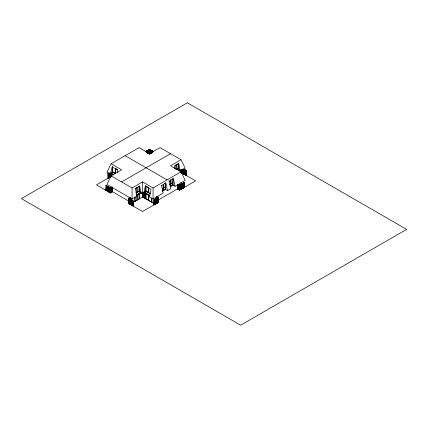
<?xml version="1.0" encoding="UTF-8"?>
<svg xmlns="http://www.w3.org/2000/svg" width="428" height="428" viewBox="0 0 428 428"><rect width="100%" height="100%" fill="white"/><g stroke="black" fill="none" stroke-linecap="round" stroke-linejoin="round"><path stroke-width="0.64" d="M145.119 196.045C144.68 195.478 145.178 196.361 145.285 195.639M145.156 196.035L145.285 195.842M145.156 195.912L145.129 195.724M149.944 149.704L149.966 153.871L139.073 147.606L111.114 163.753L106.92 172.361L110.531 174.447L112.157 166.84L117.866 170.135L117.342 172.591M110.258 187.935L110.622 187.908L110.585 192.841L110.322 187.881L110.857 187.828M109.857 187.566L109.943 192.541L109.889 187.887L111.109 187.79L110.21 187.946L110.242 192.841M110.975 187.833L111.259 187.539M111.387 187.523L110.991 187.662L110.895 192.498M111.216 187.732L111.478 187.271L110.766 187.715L110.761 192.573M111.505 187.528L111.783 187.234M111.794 187.084L111.622 187.293M111.874 187.346L111.933 187.041M128.678 198.635L129.085 198.597L128.812 198.587L128.758 203.535L128.967 198.576M129.063 198.335L128.903 198.704L128.758 198.415M129.144 203.589L129.021 198.651L129.588 198.03M129.336 198.282L128.967 198.464M129.074 198.405L129.47 198.266M129.759 198.068L129.802 204.006L129.716 198.196L129.299 198.474M129.481 198.715L129.668 197.955L129.957 198.094L129.93 199.427M129.641 198.276L129.866 197.977M130.128 197.795L130.331 197.602L130.032 204.135L130.262 199.453L130.037 198.014L129.705 198.041M130.224 197.666L129.877 197.832M146.665 151.121L149.126 149.73L149.131 153.288M147.034 152.555L146.911 150.87L146.868 152.309M147.334 152.384L147.328 150.768L146.761 150.934M147.483 153.047L147.36 150.613L147.184 152.47M147.414 150.688L147.778 150.506L147.783 152.876M147.96 153.208L147.804 150.351L147.548 152.785M147.863 150.426L148.227 150.249L148.232 152.614M147.997 150.549L148.377 150.164M148.286 150.11L148.083 150.469M148.682 153.55L148.553 149.918L148.313 153.465M149.035 149.677L148.463 150.084M149.779 149.575L149.302 149.484L148.719 150.1L148.719 153.529M149.276 149.645L148.912 149.821M178.744 170.242L180.316 171.152L185.212 168.322L181.017 159.714L160.045 147.606L149.169 153.861L149.372 149.613M149.361 149.565L149.468 153.887M145.167 195.842L145.14 195.805M157.263 196.671L156.851 196.602L156.857 203.123L157.06 196.484L157.541 197.035L157.547 202.728M157.065 196.725L157.376 202.829M157.793 196.982L157.472 196.794M157.461 196.987L157.937 196.955L158.125 197.72M157.568 197.046L158.002 197.099M158.018 197.276L157.83 196.896L157.67 198.426M154.107 199.897L153.936 204.745L158.558 202.177L158.569 197.26L157.921 197.148M157.911 197.217L158.232 202.332L154.39 204.547L154.422 199.609L154.364 199.913M158.125 197.335L158.681 197.324L158.173 197.399M178.155 189.106L177.984 184.281L177.941 188.983M178.048 189.048L178.021 184.409L179.76 185.431M178.128 184.505L178.417 184.671L178.471 189.288M178.31 184.612L178.776 184.682M178.353 184.436L178.658 189.427M178.444 184.687L178.733 184.859L178.76 189.492M179.305 184.987L178.524 184.736L178.551 189.369M179 189.599L178.813 184.596L178.792 189.476M179.476 189.904L177.572 188.802L179.503 189.888L179.295 185.147L179 184.976M179.054 189.657L179.209 184.859L179.369 185.222M179.503 185.271L179.343 184.901L179.321 189.781M179.6 185.271L179.915 185.196L179.289 185.18L179.567 185.174M179.476 185.164L179.53 190.069L179.915 189.813L179.824 185.121L179.396 185.238L179.712 185.056L179.701 189.968M108.546 173.324L108.685 177.829M146.734 151.426L146.103 151.796L145.932 151.437L145.873 151.796M145.9 151.758L146.756 151.261L146.734 152.732M146.103 151.48L146.274 151.892M146.504 151.758L146.387 151.17L146.333 151.86M149.581 149.982L146.836 151.566L146.446 151.335M154.594 204.397L154.652 199.475M154.936 199.507L154.594 199.78M155.107 199.207L154.792 199.501L155.022 204.183M155.225 204.033L155.139 199.357L155.054 204.135M155.567 198.945L155.455 199.154M155.594 199.095L155.541 203.889M155.771 203.755L155.942 198.838M156.054 198.827L155.942 203.653M156.225 203.487L156.257 198.549L156.37 203.241M156.225 198.87L156.541 198.581M156.589 198.357L156.397 198.571L156.825 198.822M156.825 198.624L156.284 198.694M156.685 198.603L157.087 198.373L157.146 202.958M157.172 198.02L156.889 198.325M157.06 198.223L156.744 198.431M157.461 198.052L157.344 198.057M157.574 197.929L157.884 197.383M157.975 202.444L157.889 197.768L157.83 202.562M158.349 197.645L158.269 197.367M179.717 185.276L179.856 184.955M179.915 189.813L180.06 184.805M180.086 184.821L180.204 189.647L180.172 185.014M180.52 184.538L180.231 184.848L180.434 189.513M180.461 189.465L180.546 184.554M180.974 184.275L180.659 184.564M180.659 189.385L180.803 184.575M180.889 189.251L181.007 184.291M181.119 189.117L181.092 189.101C180.68 183.425 181.954 181.916 181.579 188.855L181.579 188.855M181.777 188.705L181.691 184.024L181.638 188.818M182.125 183.612L181.836 183.917L182.039 188.588M182.066 183.917L182.066 188.539M182.579 183.35L182.264 183.639L182.237 188.309M182.408 183.644L182.296 188.406M182.494 188.325L182.612 183.366M183.013 188.026L182.81 183.216L182.724 188.192M182.756 188.143L182.783 188.16C182.291 182.537 183.553 180.964 183.184 187.924L183.184 187.924M182.954 188.058L183.125 183.141M182.981 183.387L183.066 183.098M183.559 182.986L183.211 183.259L183.211 187.876M179.616 185.276L179.444 190.016L184.158 187.496L184.195 182.596L183.987 187.592L183.842 182.761L183.414 182.975L183.644 187.662M106.251 185.463L105.839 185.463L106.251 185.42L106.048 190.423L106.417 185.575L106.502 190.551L106.733 185.87L106.765 190.669L106.936 186.014L106.963 190.818L107.166 186.148L107.193 190.952L106.936 186.148L107.391 186.415M106.219 190.385L106.476 185.886M106.904 186.164L106.62 185.725M107.219 186.18L107.391 191.032C107.118 183.81 108.37 185.618 107.883 191.348L107.909 191.332M108.022 186.506L108.107 191.482L108.338 186.795L108.338 191.61L108.338 186.795M108.482 186.769L108.568 191.744L108.798 187.057M108.338 186.993L108.739 187.223L108.824 191.862L108.996 187.207L108.996 191.958M109.054 191.99L109.258 187.325M109.14 187.314L109.054 187.239M109.284 187.373L109.456 192.226M109.514 192.258L109.686 187.603M110.087 187.694L110.146 192.621L106.048 190.219M128.972 198.795L128.924 198.635M128.999 198.779L133.103 201.304M129.117 198.988L129.192 198.688M130.005 199.336L129.374 198.972L129.577 203.872M129.604 199.239L130.61 199.71M130.551 199.619L130.353 199.871M130.722 199.913L131.064 199.972L130.893 204.632M131.209 200.031L131.637 200.245M131.209 200.165L131.524 200.24L131.353 204.9L131.439 200.299M131.84 205.146L131.84 200.395L131.637 205.066L131.412 200.111M131.498 200.256L132.327 200.641M132.327 200.844L132.557 205.595L132.584 200.957M132.669 200.898L132.814 205.708L132.728 201.074M132.814 200.957L133.017 205.659L131.439 204.782M183.361 169.13L183.559 173.896L183.762 169.36L183.821 174.014M183.703 169.055L183.992 169.36M184.275 169.659L184.249 174.292L184.019 169.541L184.045 174.143M184.308 169.509L184.677 169.889M184.623 169.584L184.709 174.56L184.762 169.772M184.591 169.734L184.479 174.426L184.447 169.756M185.164 170.007L184.992 174.522M184.966 174.672L184.88 170.039L185.164 174.822L185.222 170.039M185.597 170.285L185.367 174.774M185.656 175.073L185.656 170.451L186.287 170.526L185.939 170.799L183.318 169.285M185.656 170.451L185.624 170.269M185.88 170.451L186.084 175.154L184.045 174.014L186.057 175.17M143.615 193.338L145.022 194.269L145.124 193.215L145.124 194.21L143.594 193.354M145.001 194.521L142.567 192.942L142.567 181.911L153.053 187.967L181.017 171.821L185.212 180.434L175.073 186.282L172.976 185.073L170.761 186.351L170.761 179.819M143.615 195.682L143.615 193.574L145.049 194.494L145.022 196.613L143.514 195.74L143.514 193.633L145.022 194.505M143.615 196.907L143.615 195.917L145.124 196.784L145.124 197.779L143.514 196.971L145.022 197.838L145.022 196.848L143.514 195.976L143.514 196.971M143.514 195.74L145.124 196.554L145.124 194.446M145.461 198.287L143.23 197.137L145.226 198.191M145.124 196.784L143.514 195.976M107.936 173.351L108.284 173.442M149.361 154.182L149.409 149.367L149.746 149.409M146.965 151.014L146.553 151.014M108.685 173.26L108.172 173.559L109.145 173.131M146.724 151.303L149.463 149.72L149.302 149.484M149.768 153.952L149.875 149.522L149.634 149.837M149.581 149.784L146.644 151.186M108.514 173.559L108.172 173.757L109.375 173.196M146.103 151.86L146.734 151.63L146.103 151.994M147.029 151.325L147.478 151.063M148.339 150.565L148.939 150.223M149.126 150.11L149.463 149.918L152.93 151.94L152.914 151.416L153.165 151.726M150.137 149.677L150.292 153.465M150.463 153.465L150.474 150.009L150.126 149.832M113.698 174.961L110.841 173.313L110.841 172.976L112.628 171.949L115.426 173.565L115.426 168.316M150.554 153.615L150.667 149.977L150.726 153.62M150.8 150.201L150.752 153.732M110.841 173.313L112.184 172.543M151.057 153.149L150.918 150.292M151.196 150.281L151.346 152.882M108.915 174.982L108.172 175.416L110.809 174.025M148.339 152.224L148.677 152.026M149.126 151.769L149.463 151.571L151.806 152.951M147.483 152.85L149.581 151.64M151.154 150.458L151.448 150.597M108.685 175.314L108.172 175.614L111.21 173.987M110.579 174.223L110.98 173.987M148.339 152.422L148.677 152.224M149.126 151.967L149.463 151.769L151.282 152.844M147.521 153.026L149.581 151.838M110.531 174.447L112.104 173.538M151.78 152.908L151.844 150.966M151.876 152.438L151.983 150.742L152.074 152.55M152.122 150.961L152.138 152.587M151.945 150.918L152.336 151.218M152.384 151.111L152.4 152.737M152.309 151.234L152.598 151.368M152.866 151.903L152.775 151.196L152.668 151.79M108.685 177.101L108.284 177.465M110.579 176.01L111.039 175.742M149.126 153.754L149.463 153.561M111.21 175.978L108.172 177.599L121.6 169.804L111.114 163.753M149.746 153.812L149.613 149.49M109.145 177.433L108.284 177.93M109.402 177.251L109.889 177.005M111.066 176.491L96.434 184.869L110.424 192.937L112.511 191.733L112.516 187.48M111.066 173.848L111.007 176.523L108.316 178.08L108.455 173.212M107.968 173.351L108.145 178.31L108.348 173.313M106.048 185.361L106.074 190.273M106.39 185.725L106.074 185.838L110.558 188.459M106.187 185.966L110.381 188.395M107.851 191.295L107.653 186.597L107.995 186.651M106.187 187.625L110.558 190.31M106.187 187.822L110.387 190.246M109.402 187.298L109.199 192.108M109.488 187.459L109.6 187.582M106.187 189.609L110.269 192.097L110.622 191.926M106.187 189.807L110.269 192.295L110.622 192.129M110.269 188.256L110.622 187.983M112.077 187.25L110.36 188.24L112.27 187.271M106.706 190.503L106.331 190.257L106.791 190.519M121.6 181.911L170.531 153.663M110.702 188.24L110.36 188.438L112.291 187.325M110.938 188.106L111.259 187.919M111.681 187.678L111.97 187.507M107.621 191.032L107.706 186.431M107.594 191.182L107.653 186.399M110.622 189.941L110.36 190.096L112.291 188.978M108.37 191.46L108.396 186.827M110.622 190.139L110.36 190.294L112.291 189.176M109.975 192.391L110.001 187.753M110.387 192.627L110.836 192.402M111.045 192.279L112.313 191.546M110.253 192.841L112.377 191.674L112.377 187.057M134.879 188.293L135.355 188.566L136.976 196.168L132.086 198.999L106.92 184.468L111.114 175.86L132.086 187.967L142.567 181.911M181.017 159.714L170.531 165.77L181.017 171.821M135.355 188.566L139.662 186.078L141.288 193.681L142.567 192.942M180.316 171.152L178.69 163.544L174.383 166.032L175.036 169.103M135.986 192.9L139.191 191.049M176.62 169.445L178.101 168.584M135.986 193.033L139.191 191.188L140.972 192.215L140.972 192.552L136.666 195.04L136.666 194.703L140.972 192.215M176.62 169.579L178.219 168.653L180.001 169.681L178.925 170.638M130.433 197.971L128.791 198.95L133.103 201.508L128.791 199.148L130.754 197.982M178.385 170.617L180.001 169.681M136.976 194.959L139.191 193.681M128.903 200.737L132.985 203.295M180.793 170.745L181.857 170.167M128.903 200.935L133.103 203.359M130.834 199.839L130.353 200.069L130.198 197.65M149.864 195.81L144.049 192.482L144.049 192.151L145.83 191.118L150.351 193.729M180.793 170.943L181.857 170.365M183.762 173.977L183.762 169.36M184.019 169.344L184.136 169.467M144.049 192.482L145.386 191.712M131.583 200.411L131.867 200.379L131.899 205.178M145.306 192.707L143.733 193.617L145.359 186.009L151.068 189.304L149.442 196.912L153.053 198.999L163.191 193.146L161.565 185.538L161.094 185.265M184.939 174.688L185.078 169.846M184.794 169.879L184.939 169.873M180.803 172.725L181.857 172.152M132.439 200.769C131.803 210.533 133.29 203.931 131.952 200.518M185.426 174.94L185.538 170.114M181.215 172.687L181.857 172.35M185.367 174.908L185.394 170.135M128.967 203.086L128.678 203.252L128.994 203.102M132.931 200.882L132.787 200.909M128.571 198.528L128.758 203.337M181.242 173.099L181.745 172.81M132.921 201.096L133.338 201.096L132.985 201.374M181.504 172.917L181.884 172.864M182.216 173.083L182.125 169.772M182.387 173.051C181.13 172.302 183.505 173.656 182.617 173.185M164.299 183.553L165.288 182.981L165.288 189.379M182.355 173.201L182.387 169.884M182.414 173.233L182.44 169.916M129.604 203.856L129.229 198.913M129.802 203.808L129.374 203.589L129.861 203.84M182.585 173.335L182.67 169.392M161.565 185.538L165.877 183.05L167.503 190.658L170.761 188.769L169.14 181.167L168.664 180.894M169.14 181.167L173.452 178.679L175.073 186.282M130.005 203.953L131.182 204.6L130.064 203.99M134.997 201.214L139.191 198.795M132.643 202.712L142.567 196.976L153.053 203.032L154.16 202.391M144.75 195.703L144.792 195.676A0.958 0.551 60 0 1 144.98 195.756M183.045 173.597L183.131 168.996L183.131 173.613M130.208 204.236L130.219 197.907M130.262 204.268L130.326 197.848M183.334 173.763L183.302 169.092L183.361 173.747M130.433 204.37L130.561 197.709M181.574 170.167L185.88 172.489M183.96 174.126L183.992 169.493M132.038 205.296L132.086 187.967M132.097 205.328L132.129 200.695M132.354 205.312L133.017 205.659M133.103 205.146L128.791 202.792M133.103 205.344L128.791 202.99M185.597 175.036L185.597 170.419M162.201 188.604L165.288 186.822M169.772 184.233L172.859 182.451M145.595 198.325L145.247 198.528L145.29 193.119M162.201 188.737L165.288 186.956M169.772 184.366L172.859 182.585M185.827 175.17L185.875 170.488L186.287 170.488L186.255 175.384L185.913 175.384L185.913 170.526M132.958 205.825L128.678 203.386L128.668 198.469L129.005 198.64M132.921 201.058L133.338 201.058L133.129 206.055L133.129 200.941M162.201 191.161L165.406 189.31M170.761 186.217L172.859 185.003M162.201 191.295L165.406 189.444L167.503 190.658M156.846 196.361L157.194 196.527M156.589 196.703L158.531 197.822M177.984 184.281L177.781 188.925M156.958 196.666L158.531 197.624L156.477 196.57M178.883 184.741L179.343 184.901M153.898 199.887L154.31 199.849L154.107 204.648M177.732 186.148L179.674 187.271M177.732 186.351L179.674 187.469M184.195 182.596L183.778 182.596L184.195 182.638M158.446 197.576L154.251 200.165M179.476 185.431L183.96 183.013L179.771 185.495M179.674 185.415L177.62 184.361M179.674 185.613L177.62 184.559L177.764 188.85M177.732 188.138L179.76 189.47L183.842 186.983M154.765 201.588L154.251 202.016M155.969 200.893L157.06 200.261M179.771 187.148L180.172 186.918M182.066 185.822L183.157 185.196M177.732 188.336L179.674 189.454M158.777 199.726L177.695 188.807M177.823 188.748L178.717 189.299M178.235 189.155L178.128 184.473M178.342 189.213L178.235 184.532M178.337 189.246L178.342 184.596M178.84 189.534L178.872 184.901M154.765 203.573L154.134 203.937L158.531 201.465M155.969 202.877L157.06 202.246M179.771 189.133L180.172 188.903M182.066 187.812L183.157 187.18M154.765 203.771L154.134 204.135L158.333 201.711M155.969 203.075L157.06 202.444M179.214 189.722L179.107 185.04M179.771 189.331L180.172 189.101M182.066 188.01L183.157 187.378M158.205 202.182L154.134 204.531M179.771 189.732L181.092 188.967M181.376 188.802L181.777 188.571M182.039 188.39L183.842 187.378M183.874 187.528L180.001 189.732L179.974 184.96M158.312 197.629L158.472 202.326L158.681 197.367L158.649 202.225L142.567 211.507L128.587 203.434M177.513 188.903L179.616 190.118L195.692 180.835L181.67 172.805M149.736 149.746L149.934 153.823M151.18 150.442L151.255 153.261M152.775 151.196L152.737 151.373M153.304 151.501L153.112 151.715L149.746 149.773M178.219 163.271L178.69 163.544M149.543 149.292L149.816 149.468M186.084 170.644L185.741 170.264M183.361 169.178L186.057 170.735M149.431 149.688L152.93 151.742M150.212 150.239L150.538 150.426M150.736 150.544L152.122 151.341M152.32 151.459L152.914 151.801M183.361 169.376L185.597 170.67M185.88 170.836L182.793 169.183M150.8 152.234L151.79 152.807M184.275 171.564L185.597 172.324M184.484 171.879L185.597 172.521M185.88 172.687L181.574 170.365M147.275 150.822L147.574 150.651M180.001 170.018L178.219 168.99L178.219 163.405M146.965 151.057L146.697 151.047M184.479 173.666L185.597 174.308M185.88 174.474L181.654 172.104M184.479 173.864L185.597 174.506M185.88 174.672L181.574 172.35M181.627 172.816L181.841 169.606M181.429 172.96L181.504 170.28M181.429 172.992L181.322 170.387M183.842 182.895L183.671 187.614M183.842 183.141L179.487 185.506M183.842 184.8L179.594 187.223M183.842 184.998L179.594 187.421M181.146 184.447L181.178 189.085M180.691 184.714L180.718 189.347M183.842 186.785L179.594 189.208M183.441 187.742L183.612 182.895M178.214 184.773L178.824 185.126M182.697 188.042L182.665 183.409M182.553 188.288L182.355 183.478M182.237 188.438L182.264 183.639M125.094 155.68L167.032 179.894M181.408 188.951L181.322 184.35M180.948 189.219L180.776 184.554M178.851 189.379L179.781 189.882M179.616 189.92L179.744 185.094M116.079 168.691L117.684 169.622M146.483 186.25L148.093 187.175M156.809 196.827L157.311 197.115M158.333 197.672L154.134 200.293L158.333 197.87M112.628 171.815L115.539 173.495L115.539 168.386M145.83 190.984L150.351 193.595M157.547 197.913L157.777 202.594M114.913 173.602L112.628 172.286L112.628 166.701L112.746 172.013M146.403 191.781L147.542 192.445M158.333 199.528L154.134 202.15L158.333 199.726M156.199 198.72L156.172 203.525M110.841 172.976L113.698 174.624M144.049 192.151L149.757 195.446L149.757 195.778M155.771 199.132L155.712 203.787M145.948 193.681L149.816 195.917M144.108 192.723L145.049 193.263L144.017 192.696M155.311 199.4L155.311 204.017M154.594 199.646L154.567 204.45M108.514 173.179L108.487 177.978L108.428 173.196M154.337 199.764L153.936 204.745M139.635 191.781L140.972 192.552M157.606 202.695L157.301 196.586L157.247 198.185M157.29 202.845L157.279 196.848M139.715 192.777L141.288 193.681M156.803 202.958L156.744 196.543M110.75 176.636L110.809 173.891M156.659 203.209L156.643 196.479L156.627 203.257M156.37 196.853L156.397 203.391L156.536 196.42M110.29 176.903L110.381 174.25M155.995 203.621L155.91 199.02M109.862 173.886L109.862 177.187L109.921 173.854M109.664 177.267L109.691 173.324M109.605 177.299L109.632 173.356M109.461 177.417L109.461 173.458M145.541 198.239L143.417 197.024L143.038 197.249L143.038 193.06M109.145 177.566L109.231 172.928L109.172 177.583M145.29 198.383L143.177 197.164L143.177 193.215M145.948 198.795L148.628 200.341L148.628 195.227M148.746 200.411L151.421 201.957L151.421 198.121M154.824 204.268L154.85 199.662M154.765 204.3L154.995 199.416M130.117 197.725L128.817 198.902M111.665 187.469L111.505 192.151M129.481 198.335L129.588 198.656M130.754 199.833L130.722 199.716M107.219 186.367L106.246 185.752M107.449 186.496L110.558 188.256M112.291 190.963L110.472 192.145L109.745 191.664M107.219 188.218L108.541 188.978M109.745 189.674L110.558 190.112M131.669 202.332L132.07 202.567M112.291 191.161L110.472 192.349L109.745 191.862M112.206 191.578L128.379 200.893M112.264 191.674L112.436 187.523M112.029 191.846L112.136 187.164M111.927 191.905L112.029 187.223M111.82 191.963L111.89 187.175L111.847 191.979M111.451 192.209L111.467 187.416M111.291 192.268L111.36 187.48M111.184 192.333L111.232 187.555M111.136 192.391L111.152 187.598M107.449 190.337L108.541 190.968M131.669 204.316L132.07 204.552M107.449 190.535L108.541 191.166M110.868 192.514L110.938 187.721M130.476 203.83L132.07 204.75M110.595 192.509L110.29 192.541L110.499 192.761M131.466 204.766L132.097 205.13M133.301 205.959L132.958 205.959L132.985 201.058M158.205 197.565L158.055 197.345M157.889 197.768L158.007 202.465M157.777 197.977L157.547 198.111M155.369 199.223L155.455 203.905M143.514 193.633L143.594 195.692M147.986 150.281L148.109 153.122M152.486 151.063L152.571 152.705M152.218 150.907L152.336 152.7M151.956 150.758L152.074 151.063M151.432 150.453L151.614 153.031M151.544 150.758L151.544 152.994M151.164 150.298L151.282 150.608M150.372 149.843L150.362 150.003M131.182 199.983L130.952 204.664M108.685 186.918L108.771 187.207M108.225 186.651L108.311 186.945M130.021 197.854L129.775 197.891M129.561 198.014L129.689 199.534M111.269 187.394L111.745 187.421M110.403 187.94L110.413 192.942M186.084 170.365L186.084 175.485M182.9 169.525L182.874 173.501L182.842 169.488M182.617 169.36L182.644 173.367M182.157 169.75L182.184 173.099M181.986 169.654L181.986 172.955L181.868 169.584M181.697 169.488L181.713 172.96M181.67 170.162L181.643 172.875M181.531 170.264L181.536 172.933M181.402 170.339L181.349 173.04M181.376 184.318L181.349 188.983M181.215 170.446L181.188 172.703M181.108 170.505L181.081 172.762M181.017 170.264L181.017 172.842M181.017 182.371L181.017 184.95M180.9 170.628L180.9 172.639M180.873 170.644L180.873 172.623M179.616 184.998L179.616 190.118M178.101 163.475L178.101 168.718M177.684 184.548L177.7 188.876M177.513 184.65L177.518 188.909M176.122 164.614L176.122 169.092M176.004 164.684L176.004 169.156M172.976 178.54L172.976 185.073M172.859 178.61L172.859 185.142M170.879 179.749L170.879 186.282M165.406 182.911L165.406 189.444M163.309 184.12L163.309 190.658M163.191 184.19L163.191 190.722M158.36 197.378L158.387 202.273M157.146 196.773L157.14 198.121M157.039 196.709L157.06 202.974M153.053 187.967L153.053 203.032M151.539 198.223L151.539 202.155M150.998 150.314L150.988 153.112M150.212 149.859L150.196 153.315M149.436 149.409L149.431 153.909M149.249 149.629L149.238 153.887M148.976 149.816L148.981 153.374M148.939 149.837L148.896 153.331M148.826 149.902L148.832 153.459M148.746 187.555L148.746 192.798M148.746 195.296L148.746 200.545M148.628 187.485L148.628 192.734M148.532 153.636L148.527 150.078L148.446 153.588M148.35 150.148L148.382 153.722M148.04 150.356L147.997 153.187M147.89 150.442L147.81 153.294M147.628 150.597L147.633 152.962M147.441 150.704L147.36 152.898M147.179 150.854L147.098 152.384M146.991 150.961L146.932 152.876M146.761 150.897L146.761 152.582M146.558 151.346L146.558 151.726M145.948 185.939L145.948 191.188M145.948 193.547L145.948 198.929M145.83 185.736L145.83 191.455M145.83 193.483L145.83 198.859M145.199 193.172L145.199 198.437M143.594 196.045L143.594 196.923M143.428 193.071L143.348 197.067M143.31 193.312L143.31 197.089M143.086 192.611L143.086 197.217M142.567 193.103L142.567 196.976M139.191 191.519L139.191 185.939L139.073 191.252M139.191 193.547L139.191 198.929M139.073 193.617L139.073 198.859M137.094 187.148L137.094 192.397M137.094 194.756L137.094 200.138M136.976 187.218L136.976 192.461M136.976 194.826L136.976 200.208M134.997 197.383L134.997 201.353M134.879 196.827L134.879 201.417M130.861 198.068L130.781 200.545M130.695 197.634L130.722 204.536L130.642 197.666M130.46 197.768L130.492 204.402M129.128 198.592L129.117 203.605M128.871 198.592L128.849 203.482M112.297 187.106L112.27 191.739M112.195 187.164L112.168 191.798M111.756 187.25L111.745 192.044M111.681 187.293L111.638 192.102M111.334 187.496L111.323 192.284M111.114 173.65L111.114 176.234M110.954 173.72L110.954 176.357M110.782 173.816L110.782 176.657M110.729 187.844L110.713 192.637L110.702 187.86M110.606 174.116L110.552 176.785L110.52 174.191M110.488 187.951L110.499 192.894M110.322 174.282L110.322 176.919M110.151 173.72L110.092 177.053L110.066 174.453M108.974 173.046L108.947 177.716L108.915 173.078M108.685 173.078L108.717 177.845M108.145 173.19L108.145 178.31M187.346 102.806L21.4 198.613L240.654 325.194L406.6 229.387L187.346 102.806M110.173 192.472L106.989 190.669L110.173 192.472M181.627 172.682L181.231 172.912L181.654 172.698M183.387 173.597L183.789 173.827L183.387 173.597"/></g></svg>
